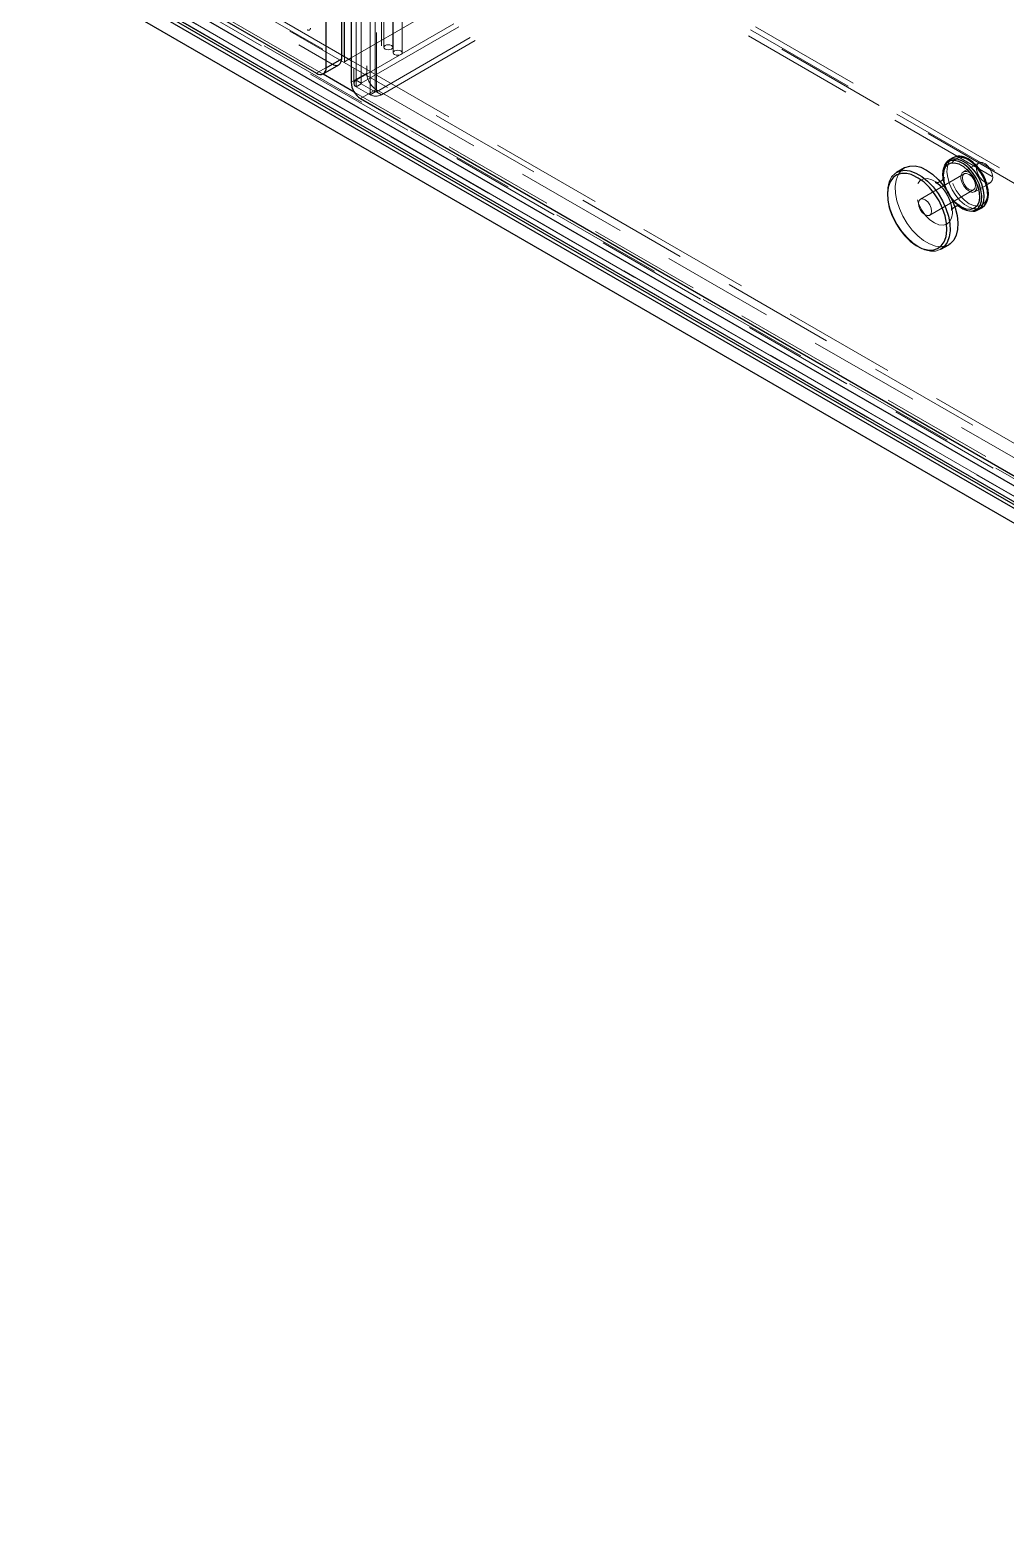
# Model space of a CAD drawing. Header units: millimetres. Extents: x 108 to 5832, y 144 to 4056.
# Drawn here: x 4600.6 to 4820.6, y 2395.6 to 2734.7 of the extents above; entities that cross this region are included whole.
import ezdxf

# ---------------------------------------------------------------- set-up
doc = ezdxf.new("R2010")
doc.units = ezdxf.units.MM
doc.header["$LTSCALE"] = 20
doc.linetypes.add('HIDDEN', pattern=[1.905, 1.27, -0.635])

msp = doc.modelspace()

# ---------------------------------------------------------------- linework, layer by layer
at = {"color": 1, "linetype": 'HIDDEN', "lineweight": 18}
for p, q in [((5279.51, 2435), (4116.05, 3106.66)), ((5281.15, 2437), (4116.97, 3109.07)), ((4065.28, 3077.35), (5219.69, 2410.92)), ((5218.42, 2401.04), (4054.96, 3072.69)), ((4054.96, 3072.69), (5218.14, 2401.2)), ((4055.08, 3072.56), (5218.1, 2401.16)), ((5213.75, 2407.33), (4059.34, 3073.75)), ((4059.48, 3074), (5213.9, 2407.57)), ((5218.42, 2399.73), (4054.96, 3071.39)), ((5280.01, 2436.35), (4308.13, 2997.4)), ((4308.13, 2997.08), (5279.51, 2436.31)), ((4674.17, 2723.4), (4674.17, 2851.1)), ((4675.24, 2850.37), (4675.24, 2722.66)), ((4675.3, 2722.74), (4675.3, 2850.45)), ((4675.3, 2850.29), (4675.3, 2722.58)), ((4678.41, 2720.78), (4678.41, 2848.49)), ((4678.69, 2848.49), (4678.69, 2720.78)), ((4677.28, 2720.13), (4677.28, 2847.84)), ((4673.64, 2840.26), (4673.64, 2722.66)), ((4674.17, 2721.93), (4674.17, 2840.56)), ((4676.53, 2840.92), (4676.53, 2724.97)), ((4490.57, 2833.14), (4670.88, 2729.05)), ((4666.66, 2724.79), (4491.24, 2826.06)), ((4496.22, 2826.61), (4668.76, 2727.01)), ((4674.17, 2723.4), (4728.33, 2754.66)), ((4675.3, 2722.74), (4729.46, 2754.01)), ((4679.82, 2756.55), (4679.82, 2720.13)), ((4732.86, 2752.05), (4678.69, 2720.78)), ((4733.99, 2751.4), (4679.82, 2720.13)), ((4644.61, 2743.07), (4671.48, 2727.56)), ((4673, 2728.44), (4689.16, 2737.76)), ((4680.38, 2738.99), (4680.38, 2730.82)), ((4682.38, 2730.82), (4682.38, 2738.99)), ((4682.5, 2737.76), (4682.5, 2729.6)), ((4684.5, 2729.6), (4684.5, 2737.76)), ((4668.76, 2727.01), (4665.22, 2724.97)), ((4671.48, 2727.56), (4671.48, 2728.7)), ((4671.48, 2727.56), (4672.47, 2728.13)), ((4673, 2727.83), (4853.31, 2623.73)), ((4676.53, 2724.97), (4673, 2722.93)), ((4675.3, 2722.74), (4674.17, 2723.4)), ((4849.1, 2619.47), (4673.68, 2720.74)), ((4675.3, 2722.58), (4674.17, 2721.93)), ((4674.17, 2721.93), (4677.28, 2720.13)), ((4675.12, 2719.25), (4678.66, 2721.29)), ((4675.3, 2722.58), (4678.41, 2720.78)), ((4678.41, 2720.78), (4677.28, 2720.13)), ((4678.66, 2721.29), (4851.19, 2621.69)), ((4678.69, 2720.78), (4679.82, 2720.13)), ((4814.53, 2704.78), (4811, 2702.74)), ((4811.25, 2702.3), (4801.35, 2696.59)), ((4813.6, 2698.23), (4817.13, 2700.27)), ((4803.45, 2692.95), (4813.35, 2698.67))]:
    msp.add_line(p, q, dxfattribs=at)
at = {"color": 7, "linetype": 'Continuous', "lineweight": 25}
for p, q in [((4053.47, 3067.51), (5217.37, 2395.61)), ((4300.13, 2928.38), (5217.37, 2398.87)), ((4300.79, 2928.86), (5217.56, 2399.62)), ((4667.34, 2726.19), (4667.34, 2842.14)), ((4670.88, 2728.23), (4670.88, 2844.18)), ((4673, 2838.88), (4673, 2722.93)), ((4492.69, 2824.57), (4665.22, 2724.97)), ((4671.48, 2728.7), (4671.48, 2784.72)), ((4666.72, 2724.82), (4670.26, 2726.86)), ((4667.34, 2726.19), (4670.88, 2728.23)), ((4670.88, 2729.05), (4673, 2727.83)), ((4672.47, 2728.13), (4673, 2728.44)), ((4675.12, 2719.25), (4847.65, 2619.65)), ((4797.75, 2703.64), (4795.99, 2702.61)), ((4808.7, 2705.91), (4807.84, 2705.42)), ((4814.34, 2694.16), (4814.16, 2694.07)), ((4814.34, 2694.16), (4815.2, 2694.65)), ((4805.98, 2685.29), (4807.75, 2686.31))]:
    msp.add_line(p, q, dxfattribs=at)
at = {"color": 8, "linetype": 'Continuous', "lineweight": 25}
for p, q in [((5212.62, 2406.67), (4300.95, 2932.97)), ((5217.01, 2400.55), (4300.95, 2929.38)), ((4673.68, 2720.74), (4666.66, 2724.79)), ((4806.74, 2686.99), (4807.11, 2687.97))]:
    msp.add_line(p, q, dxfattribs=at)
at = {"color": 1, "linetype": 'HIDDEN', "lineweight": 18, "flags": 128}
for points in [[(4682.09, 2731.23), (4682.3, 2731.04), (4682.38, 2730.82), (4682.3, 2730.6), (4682.09, 2730.42), (4681.76, 2730.29), (4681.38, 2730.25), (4681, 2730.29), (4680.67, 2730.42), (4680.45, 2730.6), (4680.38, 2730.82), (4680.45, 2731.04), (4680.67, 2731.23), (4681, 2731.36), (4681.38, 2731.4), (4681.76, 2731.36), (4682.09, 2731.23)], [(4684.21, 2730.01), (4684.42, 2729.82), (4684.5, 2729.6), (4684.42, 2729.38), (4684.21, 2729.19), (4683.88, 2729.07), (4683.5, 2729.02), (4683.12, 2729.07), (4682.79, 2729.19), (4682.58, 2729.38), (4682.5, 2729.6), (4682.58, 2729.82), (4682.79, 2730.01), (4683.12, 2730.13), (4683.5, 2730.18), (4683.88, 2730.13), (4684.21, 2730.01)], [(4796.33, 2702.09), (4797, 2703.05), (4797.75, 2703.64)], [(4807.77, 2704.91), (4807.44, 2703.93), (4807.35, 2702.75), (4807.51, 2701.44), (4807.91, 2700.06), (4808.53, 2698.7), (4809.33, 2697.43), (4810.27, 2696.3), (4811.31, 2695.4), (4812.37, 2694.75), (4813.42, 2694.4), (4814.38, 2694.37), (4815.2, 2694.65)], [(4808.7, 2705.91), (4808.32, 2705.64), (4807.77, 2704.91)], [(4808.44, 2704.76), (4809.01, 2705.48), (4809.77, 2705.88), (4810.7, 2705.95), (4811.73, 2705.67), (4812.79, 2705.07), (4813.82, 2704.18), (4814.76, 2703.05), (4815.54, 2701.77), (4816.12, 2700.41), (4816.46, 2699.05), (4816.54, 2697.78), (4816.35, 2696.68), (4815.9, 2695.82), (4815.23, 2695.25), (4814.38, 2695.01), (4813.39, 2695.12), (4812.34, 2695.56), (4811.28, 2696.32), (4810.29, 2697.33), (4809.42, 2698.54), (4808.74, 2699.88), (4808.28, 2701.25), (4808.07, 2702.58), (4808.12, 2703.77), (4808.44, 2704.76)], [(4814.14, 2699.42), (4814.01, 2700.26), (4813.66, 2701.13), (4813.12, 2701.91), (4812.47, 2702.5), (4811.8, 2702.82), (4811.19, 2702.82), (4810.74, 2702.51), (4810.49, 2701.92), (4810.49, 2701.14), (4810.74, 2700.27), (4811.19, 2699.43), (4811.8, 2698.73), (4812.47, 2698.27), (4813.12, 2698.11), (4813.66, 2698.27), (4814.01, 2698.73), (4814.14, 2699.42)], [(4817.67, 2701.47), (4817.55, 2702.3), (4817.19, 2703.17), (4816.65, 2703.95), (4816, 2704.54), (4815.33, 2704.86), (4814.73, 2704.86), (4814.27, 2704.55), (4814.03, 2703.96), (4814.03, 2703.18), (4814.27, 2702.31), (4814.73, 2701.47), (4815.33, 2700.78), (4816, 2700.31), (4816.65, 2700.15), (4817.19, 2700.31), (4817.55, 2700.77), (4817.67, 2701.47)], [(4805.98, 2685.29), (4805.85, 2685.22), (4804.79, 2684.88), (4803.6, 2684.86), (4802.31, 2685.17), (4800.97, 2685.8), (4799.63, 2686.72), (4798.34, 2687.91), (4797.15, 2689.31), (4796.09, 2690.88), (4795.22, 2692.56), (4794.55, 2694.3), (4794.11, 2696.02), (4793.92, 2697.66), (4793.99, 2699.17), (4794.31, 2700.5), (4794.87, 2701.58), (4795.65, 2702.39), (4795.99, 2702.61)], [(4807.75, 2686.31), (4807.11, 2686.03), (4805.98, 2685.85), (4804.73, 2685.99), (4803.41, 2686.47), (4802.07, 2687.25), (4800.75, 2688.3), (4799.5, 2689.6), (4798.37, 2691.1), (4797.4, 2692.73), (4796.62, 2694.45), (4796.07, 2696.18), (4795.75, 2697.87), (4795.69, 2699.46), (4795.89, 2700.88), (4796.33, 2702.09)], [(4800.75, 2700.09), (4801.29, 2700.78), (4802.03, 2701.17), (4802.93, 2701.24), (4803.92, 2700.97), (4804.95, 2700.39), (4805.94, 2699.53), (4806.85, 2698.45), (4807.6, 2697.21), (4808.16, 2695.89), (4808.49, 2694.58), (4808.56, 2693.35), (4808.38, 2692.29), (4807.95, 2691.46), (4807.3, 2690.92), (4806.48, 2690.69), (4805.53, 2690.79), (4804.51, 2691.22), (4803.49, 2691.94), (4802.53, 2692.92), (4801.7, 2694.09), (4801.03, 2695.38), (4800.59, 2696.71), (4800.39, 2697.98), (4800.44, 2699.14), (4800.75, 2700.09)], [(4806.78, 2699.99), (4806.71, 2700.24), (4806.53, 2701.3)], [(4810.95, 2701.98), (4811.29, 2702.33), (4811.78, 2702.39), (4812.36, 2702.17), (4812.92, 2701.69), (4813.39, 2701.02), (4813.69, 2700.28), (4813.78, 2699.56), (4813.65, 2698.99), (4813.31, 2698.65), (4812.81, 2698.58), (4812.24, 2698.8), (4811.68, 2699.29), (4811.21, 2699.95), (4810.91, 2700.69), (4810.82, 2701.41), (4810.95, 2701.98)], [(4801.05, 2696.27), (4801.39, 2696.61), (4801.88, 2696.68), (4802.46, 2696.45), (4803.02, 2695.97), (4803.49, 2695.31), (4803.79, 2694.56), (4803.88, 2693.85), (4803.75, 2693.28), (4803.41, 2692.93), (4802.92, 2692.86), (4802.34, 2693.09), (4801.78, 2693.57), (4801.31, 2694.23), (4801.01, 2694.98), (4800.92, 2695.69), (4801.05, 2696.27)], [(4810.24, 2695), (4809.61, 2695.48), (4809.36, 2695.71)]]:
    msp.add_lwpolyline(points, dxfattribs=at)
at = {"color": 8, "linetype": 'Continuous', "lineweight": 25, "flags": 128}
for points in [[(4815.27, 2694.7), (4815.87, 2695.25), (4816.32, 2696.12), (4816.53, 2697.2), (4816.49, 2698.46), (4816.21, 2699.81), (4815.7, 2701.19), (4814.98, 2702.51), (4814.1, 2703.72), (4813.11, 2704.74), (4812.05, 2705.53), (4810.99, 2706.02), (4809.98, 2706.21), (4809.07, 2706.08), (4808.7, 2705.91)], [(4814.8, 2695.16), (4815.12, 2696.15), (4815.2, 2697.33), (4815.01, 2698.65), (4814.58, 2700.02), (4813.93, 2701.37), (4813.1, 2702.62), (4812.13, 2703.69), (4811.08, 2704.53), (4810.02, 2705.08), (4809, 2705.31), (4808.08, 2705.21), (4807.33, 2704.78), (4806.77, 2704.06), (4806.73, 2703.99)], [(4806.87, 2703.62), (4807.42, 2704.32), (4808.16, 2704.71), (4809.05, 2704.77), (4810.04, 2704.51), (4811.07, 2703.92), (4812.07, 2703.06), (4812.97, 2701.98), (4813.73, 2700.74), (4814.28, 2699.43), (4814.61, 2698.11), (4814.68, 2696.89), (4814.5, 2695.83), (4814.07, 2695), (4813.43, 2694.45), (4812.6, 2694.22), (4811.65, 2694.32), (4810.63, 2694.75), (4810.24, 2695)], [(4807.84, 2705.42), (4808.65, 2705.69), (4809.62, 2705.66), (4810.66, 2705.32), (4811.73, 2704.67), (4812.76, 2703.77), (4813.7, 2702.64), (4814.5, 2701.37), (4815.12, 2700), (4815.52, 2698.63), (4815.68, 2697.32), (4815.6, 2696.14), (4815.27, 2695.16)], [(4799.28, 2702.13), (4798.3, 2702.37), (4797.11, 2702.39), (4796.07, 2702.08), (4795.19, 2701.44), (4794.53, 2700.51), (4794.1, 2699.32), (4793.92, 2697.92), (4794, 2696.36), (4794.33, 2694.69), (4794.91, 2692.99), (4795.71, 2691.32), (4796.69, 2689.74), (4797.83, 2688.32), (4799.07, 2687.11), (4800.38, 2686.15), (4801.69, 2685.48), (4802.97, 2685.13), (4804.15, 2685.11), (4805.2, 2685.42), (4806.07, 2686.06), (4806.74, 2686.99), (4806.74, 2686.99)], [(4815.27, 2695.16), (4814.71, 2694.43), (4814.34, 2694.16)]]:
    msp.add_lwpolyline(points, dxfattribs=at)
at = {"color": 7, "linetype": 'Continuous', "lineweight": 25, "flags": 128}
for points in [[(4795.99, 2702.61), (4796.63, 2702.9), (4797.76, 2703.08), (4799.01, 2702.94), (4800.33, 2702.46), (4801.67, 2701.68), (4802.99, 2700.63), (4804.24, 2699.33), (4805.37, 2697.83), (4806.34, 2696.2), (4807.12, 2694.48), (4807.67, 2692.75), (4807.99, 2691.06), (4808.05, 2689.47), (4807.85, 2688.05), (4807.41, 2686.84)], [(4797.75, 2703.64), (4797.88, 2703.71), (4798.94, 2704.05), (4800.14, 2704.07), (4801.43, 2703.76), (4802.77, 2703.13), (4804.11, 2702.21), (4805.4, 2701.02), (4806.59, 2699.62), (4807.64, 2698.05), (4808.52, 2696.37), (4809.19, 2694.63), (4809.63, 2692.91), (4809.82, 2691.27), (4809.75, 2689.76), (4809.43, 2688.43), (4808.87, 2687.35), (4808.09, 2686.53), (4807.75, 2686.31)], [(4807.55, 2705.22), (4807.82, 2705.41), (4807.84, 2705.42)], [(4807.11, 2687.97), (4807.17, 2688.18), (4807.34, 2689.58), (4807.27, 2691.14), (4806.93, 2692.81), (4806.35, 2694.51), (4805.56, 2696.18), (4804.57, 2697.76), (4803.44, 2699.18), (4802.19, 2700.4), (4800.89, 2701.35), (4799.57, 2702.02), (4799.28, 2702.13)], [(4815.2, 2694.65), (4815.21, 2694.66), (4815.27, 2694.7)], [(4807.41, 2686.84), (4806.74, 2685.88), (4805.98, 2685.29)]]:
    msp.add_lwpolyline(points, dxfattribs=at)
at = {"color": 1, "linetype": 'HIDDEN', "lineweight": 18}
for centre, radius, start, end in [((4663.38, 2735.1), 0.437, 230.7947, 9.2101), ((4669.64, 2728.24), 1.51, 234.3837, 294.3046), ((4674.44, 2722.66), 0.786, 110.78, 249.2167), ((4681.14, 2725.18), 4.61, 182.6065, 237.3935), ((4675.33, 2722.66), 0.0873, 110.8229, 249.1919), ((4678.55, 2722.59), 2.77, 242.6092, 297.3919), ((4678.55, 2721.06), 0.308, 242.6243, 297.3708), ((4810.68, 2702.35), 4.25, 137.5204, 197.3328), ((4816.24, 2702.76), 9.92, 188.7604, 230.8912), ((4813.03, 2697.9), 4, 223.5319, 286.4222)]:
    msp.add_arc(centre, radius, start, end, dxfattribs=at)
at = {"color": 7, "linetype": 'Continuous', "lineweight": 25}
for centre, radius, start, end in [((4669, 2728.26), 1.88, 312.0033, 359.3118), ((4666.05, 2725.98), 1.31, 230.7984, 9.2123), ((4677.6, 2723.14), 4.61, 182.6065, 237.3935), ((4811.34, 2702.09), 4.98, 157.5728, 189.7809), ((4813.02, 2698.49), 4.59, 228.3699, 267.1026)]:
    msp.add_arc(centre, radius, start, end, dxfattribs=at)
at = {"color": 8, "linetype": 'Continuous', "lineweight": 25}
for centre, radius, start, end in [((4810.97, 2701.83), 4.47, 156.3023, 186.7983), ((4812.8, 2696.12), 2.21, 269.7271, 334.4042)]:
    msp.add_arc(centre, radius, start, end, dxfattribs=at)
at = {"color": 7, "linetype": 'Continuous', "lineweight": 25}
for points, knots in [([(4814.95, 2702.9), (4814.83, 2703.09), (4814.45, 2703.68), (4813.66, 2704.53), (4812.65, 2705.37), (4811.59, 2705.97), (4810.53, 2706.27), (4809.52, 2706.28), (4808.95, 2706.02), (4808.67, 2705.89)], [0, 0, 0, 0, 0.073643, 0.228003, 0.382973, 0.53889, 0.695752, 0.85129, 1, 1, 1, 1]), ([(4807.52, 2705.16), (4807.36, 2705.03), (4807.04, 2704.78), (4806.87, 2704.39), (4806.79, 2704.21)], [0, 0, 0, 0, 0.542031, 1, 1, 1, 1]), ([(4815.27, 2694.71), (4815.29, 2694.72), (4815.58, 2694.84), (4816, 2695.34), (4816.46, 2696.16), (4816.69, 2697.2), (4816.7, 2698.39), (4816.48, 2699.68), (4816.03, 2701), (4815.51, 2702.1), (4815.1, 2702.69), (4814.95, 2702.9)], [0, 0, 0, 0, 0.008839, 0.135173, 0.261305, 0.391223, 0.52495, 0.66007, 0.795007, 0.929692, 1, 1, 1, 1]), ([(4806.65, 2701.34), (4806.61, 2701.28), (4806.51, 2701.11), (4806.2, 2700.75), (4805.87, 2700.6), (4805.74, 2700.54)], [0, 0, 0, 0, 0.238817, 0.707089, 1, 1, 1, 1]), ([(4806.69, 2701.43), (4806.7, 2701.44), (4806.7, 2701.47), (4806.67, 2701.4), (4806.65, 2701.34)], [0, 0, 0, 0, 0.294632, 1, 1, 1, 1]), ([(4809.11, 2694.83), (4809.12, 2694.85), (4809.33, 2695.02), (4809.82, 2695.16), (4810.28, 2695.17), (4810.3, 2695.16), (4810.32, 2695.15)], [0, 0, 0, 0, 0.030416, 0.453604, 0.768658, 1, 1, 1, 1]), ([(4813.18, 2693.85), (4813.29, 2693.85), (4813.63, 2693.83), (4813.92, 2693.98), (4814.12, 2694.08)], [0, 0, 0, 0, 0.322246, 1, 1, 1, 1])]:
    msp.add_open_spline(points, degree=3, knots=knots, dxfattribs=at)
at = {"color": 1, "linetype": 'HIDDEN', "lineweight": 18}
for points, knots in [([(4805.74, 2700.54), (4805.64, 2700.48), (4805.36, 2700.32), (4804.92, 2700.29), (4804.68, 2700.32), (4804.76, 2700.32), (4805.1, 2700.15), (4805.62, 2699.78), (4806.23, 2699.19), (4806.87, 2698.41), (4807.45, 2697.49), (4807.93, 2696.5), (4808.24, 2695.54), (4808.39, 2694.74), (4808.4, 2694.18), (4808.35, 2693.95), (4808.38, 2694.08), (4808.6, 2694.46), (4808.94, 2694.71), (4809.11, 2694.83)], [0, 0, 0, 0, 0.038034, 0.108946, 0.167841, 0.223971, 0.276691, 0.330477, 0.386411, 0.444942, 0.505428, 0.56675, 0.627453, 0.686503, 0.743892, 0.801261, 0.861657, 0.928642, 1, 1, 1, 1]), ([(4807.44, 2698.37), (4807.43, 2698.39), (4807.24, 2698.73), (4806.99, 2699.42), (4806.74, 2700.31), (4806.66, 2701.04), (4806.68, 2701.26), (4806.69, 2701.38)], [0, 0, 0, 0, 0.015162, 0.270208, 0.520119, 0.762499, 1, 1, 1, 1]), ([(4810.32, 2695.15), (4810.33, 2695.15), (4810.37, 2695.15), (4810.16, 2695.21), (4809.75, 2695.46), (4809.18, 2695.93), (4808.55, 2696.6), (4807.98, 2697.37), (4807.68, 2697.92), (4807.56, 2698.15)], [0, 0, 0, 0, 0.040639, 0.201032, 0.358776, 0.521604, 0.691994, 0.869545, 1, 1, 1, 1])]:
    msp.add_open_spline(points, degree=3, knots=knots, dxfattribs=at)

doc.saveas('drawing.dxf')
